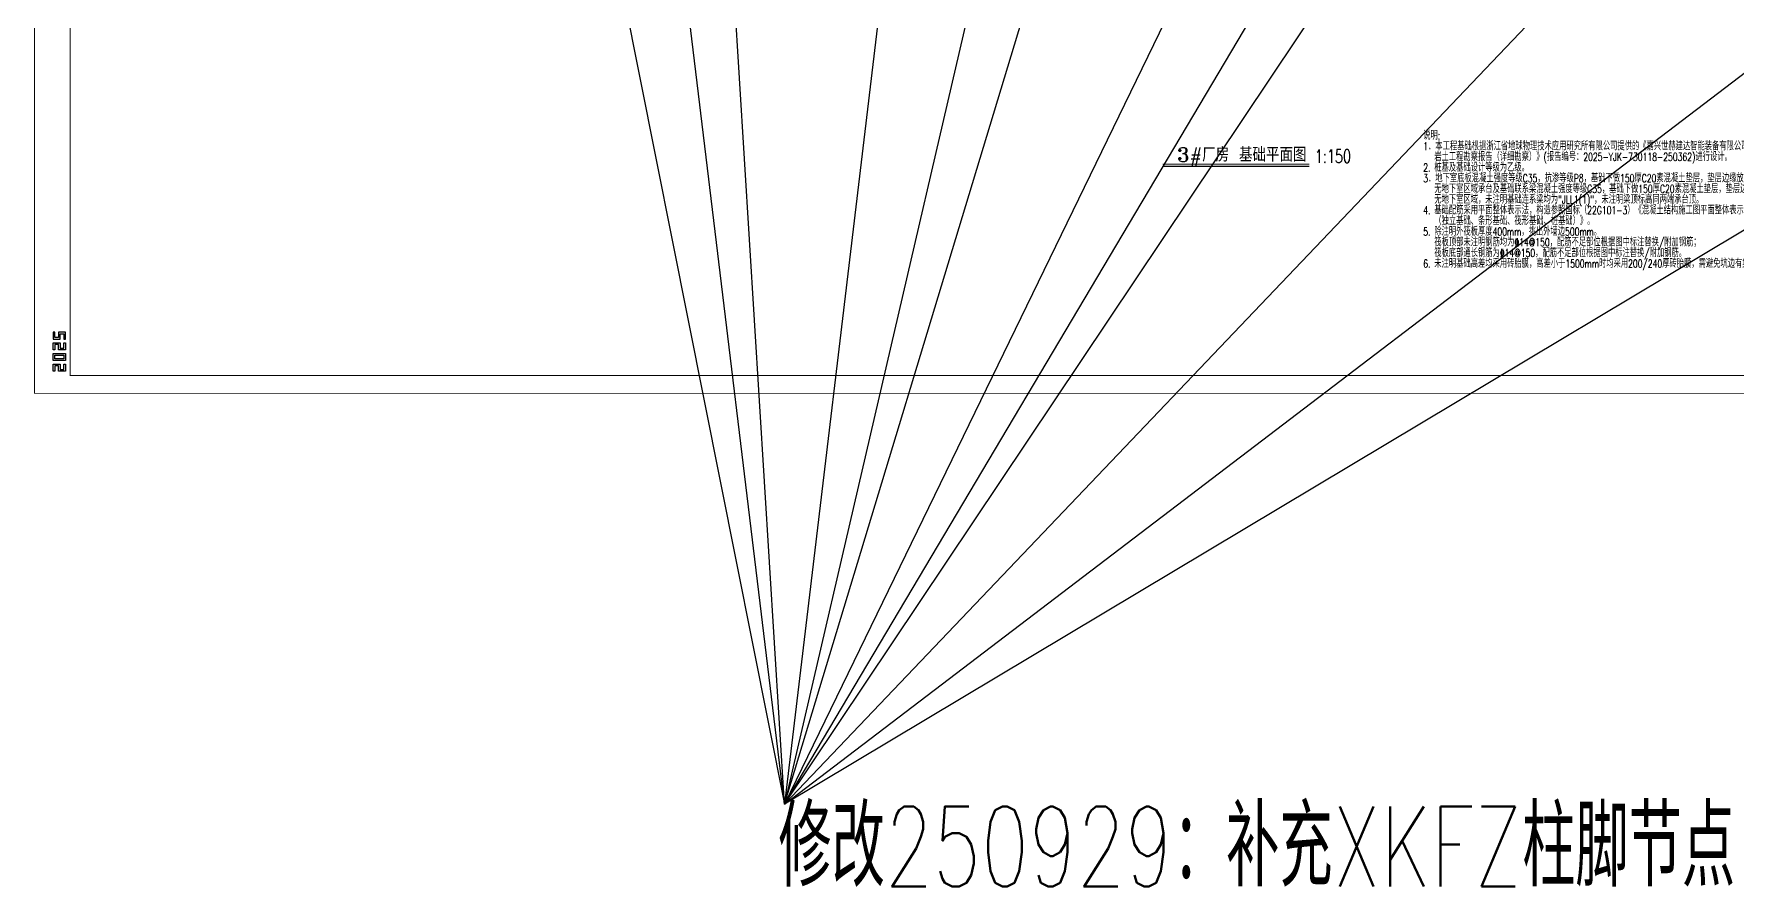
# Model space of a CAD drawing. Extents: x -1201378 to 2367219, y -619313 to 244905.
# Drawn here: x -287929 to -144210, y -337709 to -265822 of the extents above; entities that cross this region are included whole.
import ezdxf
from ezdxf.enums import TextEntityAlignment as Align

# ---------------------------------------------------------------- set-up
doc = ezdxf.new("R2010")
doc.units = 0
doc.header["$LTSCALE"] = 1000
doc.layers.get('0').update_dxf_attribs({"linetype": 'CONTINUOUS'})
doc.layers.get('Defpoints').update_dxf_attribs({"linetype": 'CONTINUOUS'})
for name, color, linetype in [('0-cxFrame', 155, 'CONTINUOUS'), ('S-SS', 111, 'CONTINUOUS'), ('S-TEXT', 21, 'CONTINUOUS')]:
    doc.layers.add(name, color=color, linetype=linetype)
doc.layers.add('0-cxText', color=131, linetype='CONTINUOUS', lineweight=25)
doc.styles.add('cx_tuming', font='simhei.ttf')
doc.styles.add('cx_tuqian1', font='')
doc.styles.add('SS1', font='tj-romans1.shx', dxfattribs={"width": 0.7, "bigfont": 'tj-hztxt1.shx'})
doc.styles.add('TKZ1', font='tjromant.shx', dxfattribs={"width": 0.7, "bigfont": 'tjhts.shx'})
doc.styles.add('黑体', font='simhei.ttf', dxfattribs={"width": 0.8})
doc.styles.get('cx_tuqian1').set_extended_font_data('SimSun')

# ---------------------------------------------------------------- blocks, each defined once
blk = doc.blocks.new('TK22.A0 L(Dragon)')
at = {"layer": '0-cxFrame', "color": 7, "const_width": 0.5}
blk.add_lwpolyline([(0, 0), (-1486, 0), (-1486, 841), (0, 841)], close=True, dxfattribs=at)
at = {"layer": '0-cxFrame', "const_width": 0.5}
blk.add_lwpolyline([(-80, 10), (-1466, 10), (-1466, 831), (-80, 831)], close=True, dxfattribs=at)
at = {"layer": 'Defpoints', "color": 2}
for points in [[(-1474.6, 34.37), (-1475.6, 34.37), (-1475.6, 30.37), (-1471.6, 30.37), (-1471.6, 33.37), (-1469.6, 33.37), (-1469.6, 30.37), (-1468.6, 30.37), (-1468.6, 34.37), (-1472.6, 34.37), (-1472.6, 31.37), (-1474.6, 31.37), (-1474.6, 34.37)], [(-1474.6, 24.37), (-1475.6, 24.37), (-1475.6, 28.37), (-1471.6, 28.37), (-1471.6, 25.37), (-1469.6, 25.37), (-1469.6, 28.37), (-1468.6, 28.37), (-1468.6, 24.37), (-1472.6, 24.37), (-1472.6, 27.37), (-1474.6, 27.37), (-1474.6, 24.37)], [(-1474.6, 12.37), (-1475.6, 12.37), (-1475.6, 16.37), (-1471.6, 16.37), (-1471.6, 13.37), (-1469.6, 13.37), (-1469.6, 16.37), (-1468.6, 16.37), (-1468.6, 12.37), (-1472.6, 12.37), (-1472.6, 15.37), (-1474.6, 15.37), (-1474.6, 12.37)]]:
    blk.add_lwpolyline(points, dxfattribs=at)
for points in [[(-1475.6, 18.37), (-1475.6, 22.37), (-1468.6, 22.37), (-1468.6, 18.37)], [(-1474.6, 19.37), (-1474.6, 21.37), (-1469.6, 21.37), (-1469.6, 19.37)]]:
    blk.add_lwpolyline(points, close=True, dxfattribs=at)
at = {"style": '黑体', "flags": 4}
blk.add_attdef('图幅', text='', height=3.3, dxfattribs=at).set_placement((-40, 3), align=Align.RIGHT)
at = {"layer": '0-cxText', "flags": 4}
for tag, height, style, p in [('建设单位', 3.5, 'cx_tuming', (-45, 240)), ('项目名称', 3.5, 'cx_tuming', (-45, 210)), ('子项名称', 3.5, 'cx_tuming', (-45, 180)), ('工程编号', 3.3, 'cx_tuqian1', (-35, 165)), ('图名1', 3.5, 'cx_tuming', (-45, 87)), ('图名2', 3.5, 'cx_tuming', (-45, 79)), ('图名3', 3.5, 'cx_tuming', (-45, 71)), ('出图日期', 3.3, 'cx_tuqian1', (-39, 60)), ('专业', 3.3, 'cx_tuqian1', (-55, 52)), ('图号', 3.3, 'cx_tuqian1', (-55, 44)), ('版次', 3.3, 'cx_tuqian1', (-20, 44))]:
    blk.add_attdef(tag, text='', height=height, dxfattribs=dict(at, style=style)).set_placement(p, align=Align.MIDDLE)
at = {"layer": 'Defpoints', "color": 6, "flags": 4}
for tag, height, style, p in [('tufu', 3.3, '黑体', (-12, 12)), ('dwfname', 4, 'cx_tuqian1', (-80, 3))]:
    blk.add_attdef(tag, text='', height=height, dxfattribs=dict(at, style=style)).set_placement(p, align=Align.RIGHT)

msp = doc.modelspace()

# ---------------------------------------------------------------- linework, layer by layer
at = {"layer": 'Defpoints', "color": 1}
for p, q in [((-224626.9, -330727.7), (-233786.9, -183348)), ((-207008.5, -183436.2), (-224626.9, -330727.7)), ((-224626.9, -330727.7), (-126008.5, -183436.2)), ((-224626.9, -330727.7), (-180008.5, -183448.1)), ((-153008.5, -183448.1), (-224626.9, -330727.7)), ((-252625.7, -190373.6), (-224626.9, -330727.7)), ((-224626.9, -330727.7), (-233786.9, -255260.2)), ((-207133.5, -255448.2), (-224626.9, -330727.7)), ((-224626.9, -330727.7), (-180008.5, -255636.2)), ((-99008.5, -255648.2), (-224626.9, -330727.7)), ((-224626.9, -330727.7), (-126008.5, -255648.2)), ((-153008.5, -255648.2), (-224626.9, -330727.7))]:
    msp.add_line(p, q, dxfattribs=at)
at = {"layer": 'S-TEXT'}
msp.add_line((-192719.9, -276958.8), (-180364.9, -276958.8), dxfattribs=at)
at = {"layer": 'S-TEXT', "const_width": 90}
msp.add_lwpolyline([(-192719.9, -276778.8), (-180359.4, -276778.8)], dxfattribs=at)

# ---------------------------------------------------------------- block references
at = {"layer": '0-cxFrame', "xscale": 150, "yscale": 150, "zscale": 150}
msp.add_blockref('TK22.A0 L(Dragon)', (-64991.7, -296102.2), dxfattribs=at)

# ---------------------------------------------------------------- texts
at = {"layer": 'Defpoints', "style": 'SS1', "width": 0.7}
msp.add_text('修改250929：补充XKFZ柱脚节点', height=6750, dxfattribs=at).set_placement((-225140.6, -337676.4))
at = {"layer": 'S-SS', "style": 'SS1', "width": 0.7}
for s, p in [('说明:', (-170751.7, -274710.2)), ('1．本工程基础根据浙江省地球物理技术应用研究所有限公司提供的《嘉兴世赫建达智能装备有限公司年产500套智能装备建设项目', (-170751.7, -275610.2)), ('岩土工程勘察报告（详细勘察）》(报告编号：2025-YJK-730118-250362)进行设计。', (-169821.7, -276510.2)), ('2. 桩基及基础设计等级为乙级。', (-170751.7, -277410.2)), ('3．地下室底板混凝土强度等级C35，抗渗等级P8，基础下做150厚C20素混凝土垫层，垫层边缘放出100mm。', (-170751.7, -278310.2)), ('无地下室区域承台及基础联系梁混凝土强度等级C35，基础下做150厚C20素混凝土垫层，垫层边缘放出100mm。', (-169820.1, -279210.2)), ('4. 基础配筋采用平面整体表示法，构造参照国标（22G101-3）《混凝土结构施工图平面整体表示方法制图规则和构造详图', (-170751.7, -281010.2)), ('无地下室区域，未注明基础连系梁均为"JLL1(1)"，未注明梁顶标高同两端承台顶。', (-169820.1, -280110.2)), ('（独立基础、条形基础、筏形基础、桩基础）》。', (-169820.1, -281910.2)), ('5. 除注明外筏板厚度400mm，挑出外墙边500mm。', (-170751.7, -282810.2)), ('筏板顶部未注明钢筋均为%%15314@150，配筋不足部位根据图中标注替换/附加钢筋；', (-169820.1, -283710.2)), ('筏板底部通长钢筋为%%15314@150，配筋不足部位根据图中标注替换/附加钢筋。', (-169820.1, -284610.2)), ('6. 未注明基础高差均采用砖胎膜，高差小于1500mm时均采用200/240厚砖胎膜，需避免坑边有集中施工荷载。', (-170751.7, -285510.2))]:
    msp.add_text(s, height=675, dxfattribs=at).set_placement(p)
at = {"layer": 'S-TEXT', "style": 'TKZ1'}
msp.add_text('3#厂房 基础平面图', height=1200, dxfattribs=at).set_placement((-180599.7, -276577.8), align=Align.RIGHT)
at = {"layer": 'S-TEXT', "style": 'SS1', "width": 0.7}
msp.add_text('1:150', height=1125, dxfattribs=at).set_placement((-178370.3, -276121.4), align=Align.MIDDLE)

doc.saveas('drawing.dxf')
